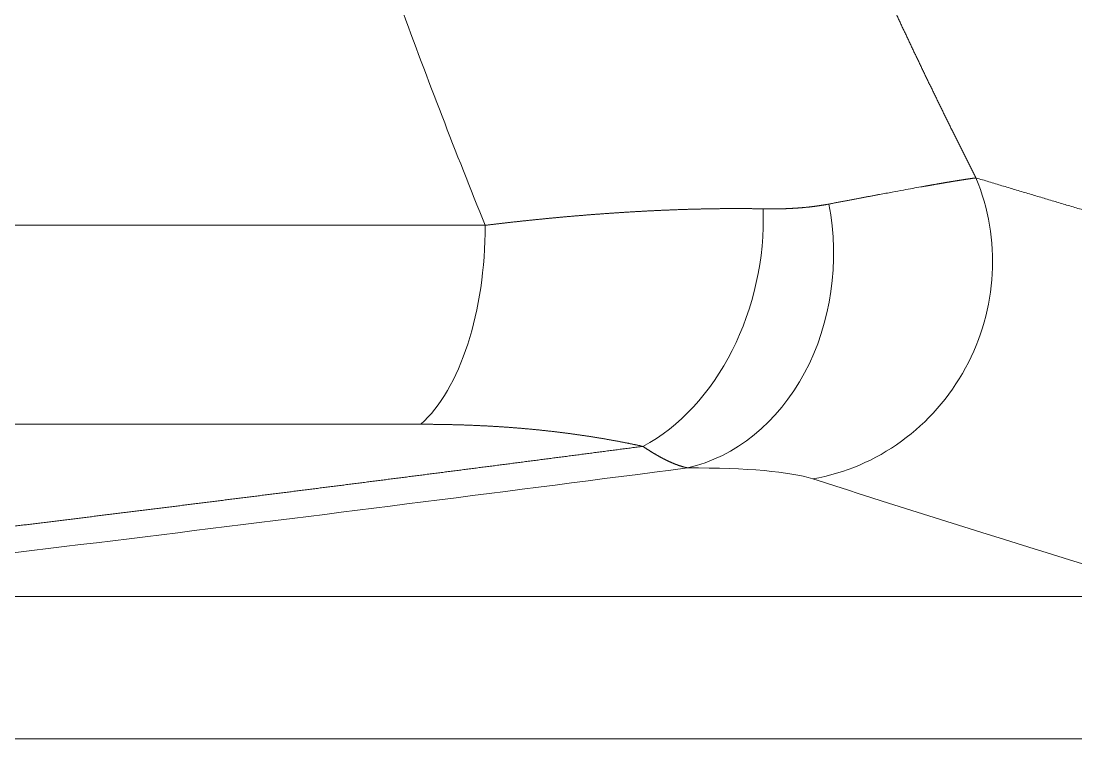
# Model space of a CAD drawing. Header units: millimetres. Extents: x 4664 to 8864, y -38 to 2932.
# Drawn here: x 7831.1 to 7837.44, y 1770.84 to 1775.15 of the extents above; entities that cross this region are included whole.
import ezdxf

# ---------------------------------------------------------------- set-up
doc = ezdxf.new("R2010")
doc.units = ezdxf.units.MM

msp = doc.modelspace()

# ---------------------------------------------------------------- linework, layer by layer
at = {"lineweight": 5}
for p, q in [((7833.8887, 1773.9229), (7812.5709, 1773.9229)), ((7812.9826, 1772.7283), (7833.5016, 1772.7283)), ((7828.8569, 1771.695), (7838.1097, 1771.695)), ((7841.5375, 1770.839), (7829.0313, 1770.839))]:
    msp.add_line(p, q, dxfattribs=at)
at = {"lineweight": 5, "extrusion": (0, 0, -1)}
for centre, major_axis, ratio, start_param, end_param in [((7835.6606, 1773.6843), (-0.3983, -1.2437), 0.973166, 3.996707, 5.81164), ((7834.5836, 1773.7904), (-0.2763, -1.2764), 0.732263, 4.37509, 5.734721), ((7834.9085, 1773.7506), (-0.0012, -1.3059), 0.820837, 4.479806, 6.099138), ((7833.2393, 1773.9229), (0, -1.3059), 0.497219, 4.712389, 5.867354), ((7850.6804, 1780.3045), (54.288, 8.8397), 0.099808, 1.878029, 2.000683)]:
    msp.add_ellipse(centre, major_axis=major_axis, ratio=ratio, start_param=start_param, end_param=end_param, dxfattribs=at)
at = {"lineweight": 5}
for points, knots in [([(7836.8353, 1774.2078), (7836.8313, 1774.2158), (7836.8232, 1774.2318), (7836.811, 1774.2558), (7836.7989, 1774.2798), (7836.7869, 1774.3038), (7836.7748, 1774.3277), (7836.7628, 1774.3517), (7836.7508, 1774.3756), (7836.7388, 1774.3996), (7836.7269, 1774.4235), (7836.715, 1774.4474), (7836.7031, 1774.4714), (7836.6913, 1774.4953), (7836.6795, 1774.5192), (7836.6677, 1774.543), (7836.6559, 1774.5669), (7836.6442, 1774.5908), (7836.6325, 1774.6146), (7836.6208, 1774.6385), (7836.6092, 1774.6623), (7836.5975, 1774.6862), (7836.5859, 1774.71), (7836.5744, 1774.7338), (7836.5628, 1774.7576), (7836.5513, 1774.7814), (7836.5399, 1774.8052), (7836.5284, 1774.8289), (7836.517, 1774.8527), (7836.5056, 1774.8765), (7836.4942, 1774.9002), (7836.4829, 1774.9239), (7836.4716, 1774.9477), (7836.4603, 1774.9714), (7836.449, 1774.9951), (7836.4378, 1775.0188), (7836.4266, 1775.0424), (7836.4154, 1775.0661), (7836.4043, 1775.0898), (7836.3932, 1775.1134), (7836.3821, 1775.1371), (7836.371, 1775.1607), (7836.36, 1775.1843), (7836.349, 1775.2079), (7836.338, 1775.2315), (7836.327, 1775.2551), (7836.3161, 1775.2787), (7836.3052, 1775.3023), (7836.2943, 1775.3258), (7836.2835, 1775.3494), (7836.2727, 1775.3729), (7836.2619, 1775.3965), (7836.2511, 1775.42), (7836.2404, 1775.4435), (7836.2297, 1775.467), (7836.219, 1775.4905), (7836.2083, 1775.5139), (7836.1977, 1775.5374), (7836.1871, 1775.5609), (7836.1765, 1775.5843), (7836.166, 1775.6077), (7836.1554, 1775.6312), (7836.145, 1775.6546), (7836.1345, 1775.678), (7836.124, 1775.7013), (7836.1136, 1775.7247), (7836.1032, 1775.7481), (7836.0929, 1775.7714), (7836.0825, 1775.7948), (7836.0722, 1775.8181), (7836.062, 1775.8414), (7836.0517, 1775.8647), (7836.0415, 1775.888), (7836.0313, 1775.9113), (7836.0211, 1775.9346), (7836.0109, 1775.9579), (7836.0008, 1775.9811), (7835.9907, 1776.0043), (7835.9807, 1776.0276), (7835.9706, 1776.0508), (7835.9606, 1776.074), (7835.9506, 1776.0972), (7835.9406, 1776.1204), (7835.9307, 1776.1435), (7835.9208, 1776.1667), (7835.9109, 1776.1898), (7835.901, 1776.213), (7835.8912, 1776.2361), (7835.8814, 1776.2592), (7835.8716, 1776.2823), (7835.8619, 1776.3054), (7835.8521, 1776.3285), (7835.8424, 1776.3515), (7835.8327, 1776.3746), (7835.8231, 1776.3976), (7835.8134, 1776.4206), (7835.8038, 1776.4437), (7835.7943, 1776.4667), (7835.7847, 1776.4896), (7835.7752, 1776.5126), (7835.7657, 1776.5356), (7835.7562, 1776.5585), (7835.7468, 1776.5815), (7835.7373, 1776.6044), (7835.7279, 1776.6273), (7835.7186, 1776.6502), (7835.7092, 1776.6731), (7835.6999, 1776.696), (7835.6221, 1776.8873), (7835.4798, 1777.2464), (7835.281, 1777.775), (7835.0932, 1778.3012), (7834.9164, 1778.8249), (7834.8, 1779.19), (7834.7366, 1779.3957), (7834.7221, 1779.4427), (7834.7078, 1779.4897), (7834.6935, 1779.5367), (7834.6793, 1779.5837), (7834.6652, 1779.6307), (7834.6511, 1779.6777), (7834.6372, 1779.7247), (7834.6233, 1779.7717), (7834.6095, 1779.8187), (7834.5957, 1779.8657), (7834.5821, 1779.9127), (7834.5685, 1779.9597), (7834.555, 1780.0066), (7834.5416, 1780.0536), (7834.5283, 1780.1006), (7834.515, 1780.1475), (7834.5019, 1780.1945), (7834.4888, 1780.2414), (7834.4757, 1780.2884), (7834.4628, 1780.3353), (7834.4499, 1780.3822), (7834.4372, 1780.4291), (7834.4244, 1780.4761), (7834.4118, 1780.523), (7834.3993, 1780.5699), (7834.3868, 1780.6167), (7834.3744, 1780.6636), (7834.3621, 1780.7105), (7834.3498, 1780.7574), (7834.3377, 1780.8042), (7834.3256, 1780.8511), (7834.3136, 1780.8979), (7834.3016, 1780.9448), (7834.2898, 1780.9916), (7834.278, 1781.0384), (7834.2663, 1781.0853), (7834.2546, 1781.1321), (7834.2431, 1781.1789), (7834.2316, 1781.2256), (7834.2202, 1781.2724), (7834.2089, 1781.3192), (7834.1977, 1781.366), (7834.1865, 1781.4127), (7834.1754, 1781.4594), (7834.1644, 1781.5062), (7834.1534, 1781.5529), (7834.1426, 1781.5996), (7834.1318, 1781.6463), (7834.1211, 1781.693), (7834.1104, 1781.7397), (7834.0999, 1781.7864), (7834.0894, 1781.833), (7834.079, 1781.8797), (7834.0686, 1781.9263), (7834.0584, 1781.9729), (7834.0482, 1782.0195), (7834.0381, 1782.0661), (7834.0281, 1782.1127), (7834.0181, 1782.1593), (7834.0082, 1782.2059), (7833.9984, 1782.2524), (7833.9887, 1782.299), (7833.979, 1782.3455), (7833.9694, 1782.392), (7833.9599, 1782.4385), (7833.9505, 1782.485), (7833.9411, 1782.5315), (7833.9318, 1782.578), (7833.9226, 1782.6245), (7833.9135, 1782.6709), (7833.9044, 1782.7173), (7833.8954, 1782.7637), (7833.8865, 1782.8101), (7833.8777, 1782.8565), (7833.8689, 1782.9029), (7833.8602, 1782.9493), (7833.8516, 1782.9956), (7833.843, 1783.0419), (7833.8345, 1783.0883), (7833.8261, 1783.1346), (7833.8178, 1783.1809), (7833.8095, 1783.2271), (7833.8014, 1783.2734), (7833.7932, 1783.3196), (7833.7852, 1783.3659), (7833.7772, 1783.4121), (7833.7693, 1783.4583), (7833.7615, 1783.5045), (7833.7538, 1783.5506), (7833.7461, 1783.5968), (7833.7385, 1783.6429), (7833.731, 1783.689), (7833.7235, 1783.7351), (7833.7161, 1783.7812), (7833.7088, 1783.8273), (7833.7015, 1783.8733), (7833.6944, 1783.9194), (7833.6873, 1783.9654), (7833.6802, 1784.0114), (7833.6733, 1784.0574), (7833.6664, 1784.1034), (7833.6596, 1784.1493), (7833.6528, 1784.1952), (7833.6462, 1784.2412), (7833.6396, 1784.2871), (7833.633, 1784.3329), (7833.6266, 1784.3788), (7833.6202, 1784.4246), (7833.6139, 1784.4705), (7833.6076, 1784.5163), (7833.6014, 1784.5621), (7833.5953, 1784.6078), (7833.5893, 1784.6536), (7833.5833, 1784.6993), (7833.5774, 1784.745), (7833.5716, 1784.7907), (7833.5658, 1784.8364), (7833.562, 1784.8669), (7833.5601, 1784.8821)], [0, 0, 0, 0, 0.002443, 0.004884, 0.007322, 0.009759, 0.012193, 0.014626, 0.017056, 0.019484, 0.02191, 0.024334, 0.026756, 0.029176, 0.031594, 0.03401, 0.036423, 0.038835, 0.041244, 0.043651, 0.046056, 0.048459, 0.05086, 0.053259, 0.055656, 0.058051, 0.060443, 0.062834, 0.065222, 0.067608, 0.069992, 0.072374, 0.074754, 0.077132, 0.079508, 0.081882, 0.084253, 0.086623, 0.08899, 0.091356, 0.093719, 0.09608, 0.098439, 0.100796, 0.103151, 0.105503, 0.107854, 0.110202, 0.112549, 0.114893, 0.117235, 0.119576, 0.121914, 0.12425, 0.126583, 0.128915, 0.131245, 0.133572, 0.135898, 0.138221, 0.140542, 0.142861, 0.145179, 0.147493, 0.149806, 0.152117, 0.154426, 0.156732, 0.159037, 0.161339, 0.163639, 0.165938, 0.168234, 0.170528, 0.172819, 0.175109, 0.177397, 0.179682, 0.181966, 0.184247, 0.186527, 0.188804, 0.191079, 0.193352, 0.195623, 0.197891, 0.200158, 0.202423, 0.204685, 0.206946, 0.209204, 0.21146, 0.213714, 0.215966, 0.218216, 0.220464, 0.22271, 0.224953, 0.227195, 0.229434, 0.231671, 0.233907, 0.23614, 0.238371, 0.2406, 0.242826, 0.245051, 0.247274, 0.249494, 0.300775, 0.351418, 0.401426, 0.4508, 0.499541, 0.503925, 0.508305, 0.512683, 0.517057, 0.521428, 0.525796, 0.530161, 0.534523, 0.538882, 0.543237, 0.54759, 0.551939, 0.556286, 0.560629, 0.564969, 0.569306, 0.573641, 0.577972, 0.582299, 0.586624, 0.590946, 0.595265, 0.59958, 0.603893, 0.608203, 0.612509, 0.616812, 0.621113, 0.62541, 0.629704, 0.633996, 0.638284, 0.642569, 0.646851, 0.65113, 0.655406, 0.659679, 0.663949, 0.668216, 0.67248, 0.676741, 0.680999, 0.685254, 0.689506, 0.693754, 0.698, 0.702243, 0.706483, 0.71072, 0.714954, 0.719184, 0.723412, 0.727637, 0.731859, 0.736078, 0.740294, 0.744507, 0.748717, 0.752924, 0.757128, 0.761329, 0.765527, 0.769722, 0.773914, 0.778103, 0.782289, 0.786472, 0.790653, 0.79483, 0.799004, 0.803176, 0.807344, 0.81151, 0.815673, 0.819832, 0.823989, 0.828143, 0.832294, 0.836442, 0.840587, 0.844729, 0.848868, 0.853005, 0.857138, 0.861269, 0.865396, 0.869521, 0.873643, 0.877762, 0.881878, 0.885991, 0.890101, 0.894209, 0.898313, 0.902415, 0.906514, 0.91061, 0.914703, 0.918793, 0.92288, 0.926965, 0.931046, 0.935125, 0.939201, 0.943274, 0.947344, 0.951412, 0.955476, 0.959538, 0.963597, 0.967653, 0.971706, 0.975757, 0.979804, 0.983849, 0.987891, 0.99193, 0.995966, 1, 1, 1, 1]), ([(7831.1865, 1784.791), (7831.2339, 1784.325), (7831.3452, 1783.3947), (7831.5622, 1782.0042), (7831.7404, 1781.0806), (7831.8867, 1780.3892), (7831.9375, 1780.1589), (7832.017, 1779.8138), (7832.0576, 1779.6414), (7832.1063, 1779.4403), (7832.131, 1779.3398), (7832.1434, 1779.2895), (7832.1496, 1779.2644), (7832.1528, 1779.2519), (7832.1543, 1779.2456), (7832.1551, 1779.2424), (7832.1555, 1779.2409), (7832.1557, 1779.2402), (7832.1558, 1779.2398), (7832.1558, 1779.2395), (7832.268, 1778.7895), (7832.5082, 1777.8932), (7832.9167, 1776.559), (7833.3739, 1775.235), (7833.7115, 1774.3591), (7833.8887, 1773.9229)], [0, 0, 0, 0, 0.125, 0.25, 0.375, 0.375, 0.4375, 0.4375, 0.46875, 0.484375, 0.492187, 0.496094, 0.498047, 0.499023, 0.499512, 0.499756, 0.499878, 0.499939, 0.499939, 0.5, 0.5, 0.625, 0.75, 0.875, 1, 1, 1, 1]), ([(7836.8353, 1774.2078), (7836.8347, 1774.2077), (7836.8334, 1774.2076), (7836.8315, 1774.2073), (7836.8296, 1774.207), (7836.8276, 1774.2068), (7836.8256, 1774.2065), (7836.8235, 1774.2062), (7836.8215, 1774.2059), (7836.8194, 1774.2057), (7836.8173, 1774.2054), (7836.8151, 1774.2051), (7836.813, 1774.2048), (7836.8108, 1774.2044), (7836.8085, 1774.2041), (7836.8063, 1774.2038), (7836.804, 1774.2035), (7836.8017, 1774.2032), (7836.7993, 1774.2028), (7836.797, 1774.2025), (7836.7946, 1774.2021), (7836.7921, 1774.2018), (7836.7897, 1774.2014), (7836.7872, 1774.201), (7836.7847, 1774.2007), (7836.7821, 1774.2003), (7836.7795, 1774.1999), (7836.7769, 1774.1995), (7836.7743, 1774.1991), (7836.7716, 1774.1987), (7836.7689, 1774.1983), (7836.7662, 1774.1979), (7836.7634, 1774.1975), (7836.7606, 1774.197), (7836.7578, 1774.1966), (7836.7549, 1774.1961), (7836.752, 1774.1957), (7836.7491, 1774.1952), (7836.7461, 1774.1948), (7836.7431, 1774.1943), (7836.7401, 1774.1938), (7836.737, 1774.1933), (7836.7339, 1774.1928), (7836.7308, 1774.1923), (7836.7276, 1774.1918), (7836.7244, 1774.1913), (7836.7212, 1774.1908), (7836.7179, 1774.1903), (7836.7146, 1774.1897), (7836.7113, 1774.1892), (7836.7079, 1774.1886), (7836.7045, 1774.1881), (7836.701, 1774.1875), (7836.6975, 1774.1869), (7836.694, 1774.1864), (7836.6905, 1774.1858), (7836.6869, 1774.1852), (7836.6832, 1774.1846), (7836.6796, 1774.184), (7836.6759, 1774.1833), (7836.6721, 1774.1827), (7836.6683, 1774.1821), (7836.6645, 1774.1814), (7836.6606, 1774.1808), (7836.6567, 1774.1801), (7836.6528, 1774.1794), (7836.6488, 1774.1788), (7836.6448, 1774.1781), (7836.6407, 1774.1774), (7836.6367, 1774.1767), (7836.6325, 1774.176), (7836.6283, 1774.1753), (7836.6241, 1774.1745), (7836.6199, 1774.1738), (7836.6156, 1774.1731), (7836.6112, 1774.1723), (7836.6068, 1774.1715), (7836.6024, 1774.1708), (7836.5979, 1774.17), (7836.5934, 1774.1692), (7836.5889, 1774.1684), (7836.5843, 1774.1676), (7836.5797, 1774.1668), (7836.575, 1774.166), (7836.5703, 1774.1651), (7836.5655, 1774.1643), (7836.5607, 1774.1634), (7836.5558, 1774.1626), (7836.5509, 1774.1617), (7836.546, 1774.1608), (7836.541, 1774.16), (7836.536, 1774.1591), (7836.5309, 1774.1582), (7836.5258, 1774.1573), (7836.5206, 1774.1563), (7836.5154, 1774.1554), (7836.5101, 1774.1545), (7836.491, 1774.151), (7836.455, 1774.1446), (7836.398, 1774.1343), (7836.3313, 1774.122), (7836.2789, 1774.1123), (7836.2459, 1774.1061), (7836.2362, 1774.1043), (7836.2265, 1774.1025), (7836.2167, 1774.1007), (7836.2069, 1774.0988), (7836.1969, 1774.097), (7836.187, 1774.0951), (7836.1769, 1774.0932), (7836.1668, 1774.0913), (7836.1566, 1774.0894), (7836.1464, 1774.0874), (7836.1361, 1774.0855), (7836.1258, 1774.0835), (7836.1154, 1774.0816), (7836.1049, 1774.0796), (7836.0944, 1774.0776), (7836.0838, 1774.0756), (7836.0731, 1774.0736), (7836.0624, 1774.0715), (7836.0516, 1774.0695), (7836.0408, 1774.0674), (7836.0299, 1774.0654), (7836.0189, 1774.0633), (7836.0079, 1774.0612), (7835.9968, 1774.0591), (7835.9856, 1774.057), (7835.9744, 1774.0549), (7835.9632, 1774.0527), (7835.9556, 1774.0513), (7835.9519, 1774.0506)], [0, 0, 0, 0, 0.004416, 0.008849, 0.013298, 0.017763, 0.022244, 0.026741, 0.031255, 0.035785, 0.040332, 0.044895, 0.049474, 0.054069, 0.058681, 0.063309, 0.067953, 0.072614, 0.077291, 0.081985, 0.086695, 0.091421, 0.096164, 0.100923, 0.105698, 0.11049, 0.115298, 0.120123, 0.124964, 0.129821, 0.134695, 0.139585, 0.144492, 0.149416, 0.154355, 0.159311, 0.164284, 0.169273, 0.174279, 0.179301, 0.184339, 0.189394, 0.194465, 0.199553, 0.204658, 0.209779, 0.214916, 0.22007, 0.22524, 0.230427, 0.235631, 0.240851, 0.246087, 0.25134, 0.256609, 0.261895, 0.267198, 0.272517, 0.277852, 0.283204, 0.288573, 0.293958, 0.299359, 0.304777, 0.310212, 0.315663, 0.32113, 0.326615, 0.332115, 0.337632, 0.343166, 0.348716, 0.354283, 0.359866, 0.365465, 0.371082, 0.376714, 0.382363, 0.388029, 0.393711, 0.39941, 0.405125, 0.410856, 0.416604, 0.422369, 0.42815, 0.433947, 0.439761, 0.445591, 0.451438, 0.457301, 0.46318, 0.469076, 0.474989, 0.480918, 0.486863, 0.492824, 0.498802, 0.551679, 0.610925, 0.676554, 0.748572, 0.757234, 0.765897, 0.774561, 0.783226, 0.791892, 0.800559, 0.809226, 0.817894, 0.826563, 0.835232, 0.843902, 0.852573, 0.861244, 0.869915, 0.878587, 0.887259, 0.895931, 0.904604, 0.913277, 0.921949, 0.930622, 0.939295, 0.947968, 0.95664, 0.965313, 0.973985, 0.982657, 0.991329, 1, 1, 1, 1]), ([(7839.0652, 1773.554), (7839.0525, 1773.5576), (7839.0273, 1773.5648), (7838.9894, 1773.5756), (7838.9515, 1773.5865), (7838.9136, 1773.5973), (7838.8756, 1773.6082), (7838.8377, 1773.6191), (7838.7997, 1773.63), (7838.7617, 1773.6409), (7838.7236, 1773.6518), (7838.6856, 1773.6628), (7838.6475, 1773.6737), (7838.6094, 1773.6847), (7838.5713, 1773.6957), (7838.5332, 1773.7067), (7838.4951, 1773.7177), (7838.4569, 1773.7288), (7838.4187, 1773.7399), (7838.3805, 1773.7509), (7838.3423, 1773.762), (7838.304, 1773.7732), (7838.2657, 1773.7843), (7838.2274, 1773.7954), (7838.1891, 1773.8066), (7838.1508, 1773.8178), (7838.1124, 1773.829), (7838.0741, 1773.8402), (7838.0357, 1773.8514), (7837.9973, 1773.8627), (7837.9588, 1773.8739), (7837.9204, 1773.8852), (7837.8819, 1773.8965), (7837.8434, 1773.9078), (7837.8049, 1773.9192), (7837.7663, 1773.9305), (7837.7278, 1773.9419), (7837.6892, 1773.9533), (7837.6506, 1773.9646), (7837.612, 1773.9761), (7837.5734, 1773.9875), (7837.5347, 1773.9989), (7837.496, 1774.0104), (7837.4573, 1774.0219), (7837.4186, 1774.0334), (7837.3798, 1774.0449), (7837.3411, 1774.0564), (7837.3023, 1774.068), (7837.2635, 1774.0795), (7837.2247, 1774.0911), (7837.1858, 1774.1027), (7837.147, 1774.1143), (7837.1081, 1774.1259), (7837.0692, 1774.1376), (7837.0303, 1774.1493), (7836.9913, 1774.1609), (7836.9523, 1774.1726), (7836.9134, 1774.1843), (7836.8743, 1774.1961), (7836.8483, 1774.2039), (7836.8353, 1774.2078)], [0, 0, 0, 0, 0.016733, 0.033484, 0.050253, 0.06704, 0.083845, 0.100667, 0.117507, 0.134366, 0.151241, 0.168135, 0.185047, 0.201976, 0.218923, 0.235888, 0.252871, 0.269872, 0.28689, 0.303927, 0.320981, 0.338053, 0.355143, 0.37225, 0.389376, 0.406519, 0.42368, 0.440859, 0.458056, 0.475271, 0.492503, 0.509753, 0.527021, 0.544307, 0.561611, 0.578933, 0.596272, 0.613629, 0.631004, 0.648397, 0.665808, 0.683237, 0.700683, 0.718147, 0.735629, 0.753129, 0.770647, 0.788182, 0.805736, 0.823307, 0.840896, 0.858503, 0.876128, 0.89377, 0.911431, 0.929109, 0.946805, 0.964519, 0.98225, 1, 1, 1, 1]), ([(7835.557, 1774.0219), (7835.5544, 1774.0219), (7835.5492, 1774.022), (7835.5414, 1774.0222), (7835.5336, 1774.0223), (7835.5258, 1774.0224), (7835.5179, 1774.0226), (7835.5101, 1774.0227), (7835.5023, 1774.0228), (7835.4944, 1774.0229), (7835.4865, 1774.023), (7835.4787, 1774.023), (7835.4708, 1774.0231), (7835.4629, 1774.0232), (7835.455, 1774.0232), (7835.4471, 1774.0233), (7835.4392, 1774.0233), (7835.4312, 1774.0234), (7835.4233, 1774.0234), (7835.4154, 1774.0234), (7835.4074, 1774.0234), (7835.3995, 1774.0234), (7835.3915, 1774.0234), (7835.3835, 1774.0234), (7835.3755, 1774.0234), (7835.3676, 1774.0234), (7835.3596, 1774.0234), (7835.3515, 1774.0233), (7835.3435, 1774.0233), (7835.3355, 1774.0232), (7835.3275, 1774.0232), (7835.3194, 1774.0231), (7835.3114, 1774.023), (7835.3034, 1774.023), (7835.2953, 1774.0229), (7835.2872, 1774.0228), (7835.2792, 1774.0227), (7835.2711, 1774.0226), (7835.263, 1774.0225), (7835.2549, 1774.0223), (7835.2468, 1774.0222), (7835.2387, 1774.0221), (7835.2306, 1774.0219), (7835.2224, 1774.0218), (7835.2143, 1774.0216), (7835.2062, 1774.0215), (7835.198, 1774.0213), (7835.1899, 1774.0211), (7835.1817, 1774.0209), (7835.1735, 1774.0207), (7835.1654, 1774.0205), (7835.1572, 1774.0203), (7835.149, 1774.0201), (7835.1408, 1774.0199), (7835.1326, 1774.0197), (7835.1244, 1774.0195), (7835.1162, 1774.0192), (7835.108, 1774.019), (7835.0998, 1774.0187), (7835.0915, 1774.0185), (7835.0833, 1774.0182), (7835.0751, 1774.018), (7835.0668, 1774.0177), (7835.0586, 1774.0174), (7835.0503, 1774.0171), (7835.0421, 1774.0168), (7835.0338, 1774.0165), (7835.0255, 1774.0162), (7835.0172, 1774.0159), (7835.0089, 1774.0156), (7835.0007, 1774.0152), (7834.9924, 1774.0149), (7834.9841, 1774.0146), (7834.9758, 1774.0142), (7834.9674, 1774.0139), (7834.9591, 1774.0135), (7834.9508, 1774.0131), (7834.9425, 1774.0128), (7834.9341, 1774.0124), (7834.9258, 1774.012), (7834.9175, 1774.0116), (7834.9091, 1774.0112), (7834.9008, 1774.0108), (7834.8924, 1774.0104), (7834.884, 1774.01), (7834.8757, 1774.0096), (7834.8673, 1774.0092), (7834.8589, 1774.0087), (7834.8506, 1774.0083), (7834.8422, 1774.0079), (7834.8338, 1774.0074), (7834.8254, 1774.0069), (7834.817, 1774.0065), (7834.8086, 1774.006), (7834.8002, 1774.0055), (7834.7918, 1774.0051), (7834.7834, 1774.0046), (7834.775, 1774.0041), (7834.7665, 1774.0036), (7834.7581, 1774.0031), (7834.7497, 1774.0026), (7834.7413, 1774.0021), (7834.7328, 1774.0015), (7834.7244, 1774.001), (7834.7159, 1774.0005), (7834.7075, 1773.9999), (7834.699, 1773.9994), (7834.6906, 1773.9988), (7834.6821, 1773.9983), (7834.6737, 1773.9977), (7834.6652, 1773.9972), (7834.6568, 1773.9966), (7834.6483, 1773.996), (7834.6398, 1773.9954), (7834.6313, 1773.9948), (7834.6229, 1773.9942), (7834.6144, 1773.9936), (7834.6059, 1773.993), (7834.5974, 1773.9924), (7834.5889, 1773.9918), (7834.5804, 1773.9912), (7834.5719, 1773.9905), (7834.5634, 1773.9899), (7834.5549, 1773.9893), (7834.5464, 1773.9886), (7834.5379, 1773.988), (7834.5294, 1773.9873), (7834.5209, 1773.9866), (7834.5124, 1773.986), (7834.5039, 1773.9853), (7834.4954, 1773.9846), (7834.4869, 1773.9839), (7834.4783, 1773.9832), (7834.4698, 1773.9825), (7834.4613, 1773.9818), (7834.4528, 1773.9811), (7834.4443, 1773.9804), (7834.4357, 1773.9797), (7834.4272, 1773.979), (7834.4187, 1773.9783), (7834.4101, 1773.9775), (7834.4016, 1773.9768), (7834.3931, 1773.976), (7834.3845, 1773.9753), (7834.376, 1773.9745), (7834.3674, 1773.9738), (7834.3589, 1773.973), (7834.3504, 1773.9722), (7834.3418, 1773.9715), (7834.3333, 1773.9707), (7834.3247, 1773.9699), (7834.3162, 1773.9691), (7834.3076, 1773.9683), (7834.2991, 1773.9675), (7834.2905, 1773.9667), (7834.282, 1773.9659), (7834.2734, 1773.9651), (7834.2649, 1773.9642), (7834.2563, 1773.9634), (7834.2478, 1773.9626), (7834.2392, 1773.9617), (7834.2307, 1773.9609), (7834.2221, 1773.96), (7834.2136, 1773.9592), (7834.205, 1773.9583), (7834.1964, 1773.9575), (7834.1879, 1773.9566), (7834.1793, 1773.9557), (7834.1708, 1773.9548), (7834.1622, 1773.9539), (7834.1537, 1773.953), (7834.1451, 1773.9522), (7834.1366, 1773.9513), (7834.128, 1773.9503), (7834.1194, 1773.9494), (7834.1109, 1773.9485), (7834.1023, 1773.9476), (7834.0938, 1773.9467), (7834.0852, 1773.9457), (7834.0767, 1773.9448), (7834.0681, 1773.9439), (7834.0596, 1773.9429), (7834.051, 1773.942), (7834.0424, 1773.941), (7834.0339, 1773.94), (7834.0253, 1773.9391), (7834.0168, 1773.9381), (7834.0082, 1773.9371), (7833.9997, 1773.9361), (7833.9911, 1773.9351), (7833.9826, 1773.9342), (7833.9741, 1773.9332), (7833.9655, 1773.9322), (7833.957, 1773.9311), (7833.9484, 1773.9301), (7833.9399, 1773.9291), (7833.9313, 1773.9281), (7833.9228, 1773.9271), (7833.9143, 1773.926), (7833.9057, 1773.925), (7833.8972, 1773.924), (7833.8915, 1773.9233), (7833.8887, 1773.9229)], [0, 0, 0, 0, 0.005446, 0.010888, 0.016325, 0.021758, 0.027188, 0.032612, 0.038033, 0.04345, 0.048862, 0.05427, 0.059674, 0.065074, 0.070469, 0.07586, 0.081247, 0.08663, 0.092008, 0.097382, 0.102752, 0.108117, 0.113479, 0.118836, 0.124188, 0.129537, 0.134881, 0.140221, 0.145556, 0.150887, 0.156214, 0.161537, 0.166855, 0.172169, 0.177478, 0.182783, 0.188084, 0.19338, 0.198672, 0.20396, 0.209243, 0.214522, 0.219797, 0.225067, 0.230333, 0.235594, 0.240851, 0.246103, 0.251351, 0.256595, 0.261834, 0.267069, 0.2723, 0.277525, 0.282747, 0.287964, 0.293177, 0.298385, 0.303588, 0.308788, 0.313982, 0.319173, 0.324358, 0.32954, 0.334717, 0.339889, 0.345057, 0.35022, 0.355379, 0.360533, 0.365683, 0.370828, 0.375969, 0.381105, 0.386237, 0.391364, 0.396487, 0.401605, 0.406718, 0.411827, 0.416932, 0.422031, 0.427127, 0.432217, 0.437304, 0.442385, 0.447462, 0.452535, 0.457602, 0.462666, 0.467724, 0.472778, 0.477828, 0.482873, 0.487913, 0.492948, 0.497979, 0.503006, 0.508027, 0.513045, 0.518057, 0.523065, 0.528068, 0.533067, 0.538061, 0.54305, 0.548035, 0.553015, 0.55799, 0.562961, 0.567927, 0.572888, 0.577845, 0.582797, 0.587744, 0.592687, 0.597625, 0.602558, 0.607487, 0.61241, 0.61733, 0.622244, 0.627154, 0.632059, 0.63696, 0.641855, 0.646746, 0.651633, 0.656514, 0.661391, 0.666263, 0.671131, 0.675993, 0.680851, 0.685705, 0.690553, 0.695397, 0.700236, 0.70507, 0.7099, 0.714725, 0.719545, 0.72436, 0.729171, 0.733976, 0.738777, 0.743574, 0.748365, 0.753152, 0.757934, 0.762711, 0.767484, 0.772252, 0.777015, 0.781773, 0.786526, 0.791275, 0.796019, 0.800758, 0.805492, 0.810222, 0.814947, 0.819666, 0.824382, 0.829092, 0.833798, 0.838498, 0.843194, 0.847886, 0.852572, 0.857254, 0.861931, 0.866603, 0.87127, 0.875932, 0.88059, 0.885243, 0.889891, 0.894534, 0.899173, 0.903806, 0.908435, 0.913059, 0.917678, 0.922292, 0.926902, 0.931507, 0.936107, 0.940702, 0.945292, 0.949878, 0.954458, 0.959034, 0.963605, 0.968171, 0.972733, 0.977289, 0.981841, 0.986388, 0.99093, 0.995468, 1, 1, 1, 1]), ([(7835.9519, 1774.0506), (7835.9503, 1774.0503), (7835.9473, 1774.0497), (7835.9428, 1774.0489), (7835.9382, 1774.0481), (7835.9336, 1774.0472), (7835.929, 1774.0464), (7835.9244, 1774.0456), (7835.9198, 1774.0449), (7835.9151, 1774.0441), (7835.9104, 1774.0433), (7835.9057, 1774.0426), (7835.901, 1774.0419), (7835.8963, 1774.0411), (7835.8915, 1774.0404), (7835.8867, 1774.0397), (7835.8819, 1774.0391), (7835.8771, 1774.0384), (7835.8722, 1774.0377), (7835.8674, 1774.0371), (7835.8625, 1774.0365), (7835.8576, 1774.0358), (7835.8527, 1774.0352), (7835.8477, 1774.0346), (7835.8428, 1774.034), (7835.8378, 1774.0335), (7835.8328, 1774.0329), (7835.8278, 1774.0324), (7835.8227, 1774.0318), (7835.8177, 1774.0313), (7835.8126, 1774.0308), (7835.8075, 1774.0303), (7835.8023, 1774.0299), (7835.7972, 1774.0294), (7835.792, 1774.0289), (7835.7869, 1774.0285), (7835.7816, 1774.0281), (7835.7764, 1774.0276), (7835.7712, 1774.0272), (7835.7659, 1774.0269), (7835.7606, 1774.0265), (7835.7553, 1774.0261), (7835.75, 1774.0258), (7835.7447, 1774.0254), (7835.7393, 1774.0251), (7835.7339, 1774.0248), (7835.7285, 1774.0245), (7835.7231, 1774.0242), (7835.7176, 1774.024), (7835.7122, 1774.0237), (7835.7067, 1774.0234), (7835.7012, 1774.0232), (7835.6957, 1774.023), (7835.6901, 1774.0228), (7835.6845, 1774.0226), (7835.679, 1774.0224), (7835.6734, 1774.0223), (7835.6677, 1774.0221), (7835.6621, 1774.022), (7835.6564, 1774.0219), (7835.6507, 1774.0218), (7835.645, 1774.0217), (7835.6393, 1774.0216), (7835.6335, 1774.0215), (7835.6278, 1774.0215), (7835.622, 1774.0214), (7835.6162, 1774.0214), (7835.6104, 1774.0214), (7835.6045, 1774.0214), (7835.5986, 1774.0214), (7835.5927, 1774.0214), (7835.5868, 1774.0215), (7835.5809, 1774.0215), (7835.575, 1774.0216), (7835.569, 1774.0217), (7835.563, 1774.0218), (7835.559, 1774.0218), (7835.557, 1774.0219)], [0, 0, 0, 0, 0.012627, 0.025273, 0.037937, 0.05062, 0.063321, 0.076041, 0.088779, 0.101536, 0.114311, 0.127105, 0.139918, 0.152749, 0.165599, 0.178468, 0.191356, 0.204262, 0.217187, 0.230132, 0.243095, 0.256077, 0.269077, 0.282097, 0.295136, 0.308194, 0.321271, 0.334367, 0.347482, 0.360617, 0.37377, 0.386943, 0.400135, 0.413346, 0.426576, 0.439826, 0.453095, 0.466384, 0.479692, 0.493019, 0.506366, 0.519732, 0.533117, 0.546522, 0.559947, 0.573391, 0.586855, 0.600339, 0.613842, 0.627365, 0.640907, 0.654469, 0.668051, 0.681653, 0.695274, 0.708915, 0.722576, 0.736257, 0.749958, 0.763679, 0.77742, 0.79118, 0.804961, 0.818762, 0.832582, 0.846423, 0.860284, 0.874164, 0.888065, 0.901986, 0.915928, 0.929889, 0.943871, 0.957873, 0.971895, 0.985937, 1, 1, 1, 1]), ([(7833.5016, 1772.7283), (7833.5047, 1772.7283), (7833.5107, 1772.7283), (7833.5197, 1772.7283), (7833.5288, 1772.7282), (7833.5378, 1772.7282), (7833.5468, 1772.7281), (7833.5559, 1772.7281), (7833.5649, 1772.728), (7833.5738, 1772.7279), (7833.5828, 1772.7279), (7833.5918, 1772.7278), (7833.6008, 1772.7277), (7833.6097, 1772.7275), (7833.6186, 1772.7274), (7833.6276, 1772.7273), (7833.6365, 1772.7271), (7833.6454, 1772.727), (7833.6543, 1772.7268), (7833.6632, 1772.7266), (7833.6721, 1772.7264), (7833.6809, 1772.7262), (7833.6898, 1772.726), (7833.6986, 1772.7258), (7833.7075, 1772.7256), (7833.7163, 1772.7253), (7833.7251, 1772.7251), (7833.7339, 1772.7248), (7833.7427, 1772.7245), (7833.7515, 1772.7243), (7833.7603, 1772.724), (7833.7691, 1772.7237), (7833.7778, 1772.7234), (7833.7866, 1772.723), (7833.7953, 1772.7227), (7833.8041, 1772.7224), (7833.8128, 1772.722), (7833.8215, 1772.7217), (7833.8302, 1772.7213), (7833.8389, 1772.7209), (7833.8476, 1772.7205), (7833.8562, 1772.7201), (7833.8649, 1772.7197), (7833.8735, 1772.7193), (7833.8822, 1772.7188), (7833.8908, 1772.7184), (7833.8994, 1772.7179), (7833.908, 1772.7175), (7833.9166, 1772.717), (7833.9252, 1772.7165), (7833.9338, 1772.716), (7833.9424, 1772.7155), (7833.9509, 1772.715), (7833.9595, 1772.7145), (7833.968, 1772.7139), (7833.9766, 1772.7134), (7833.9851, 1772.7128), (7833.9936, 1772.7122), (7834.0021, 1772.7117), (7834.0106, 1772.7111), (7834.0191, 1772.7105), (7834.0276, 1772.7099), (7834.036, 1772.7093), (7834.0445, 1772.7086), (7834.0529, 1772.708), (7834.0614, 1772.7073), (7834.0698, 1772.7067), (7834.0782, 1772.706), (7834.0866, 1772.7053), (7834.095, 1772.7046), (7834.1034, 1772.7039), (7834.1118, 1772.7032), (7834.1202, 1772.7025), (7834.1285, 1772.7018), (7834.1369, 1772.701), (7834.1452, 1772.7003), (7834.1535, 1772.6995), (7834.1619, 1772.6987), (7834.1702, 1772.698), (7834.1785, 1772.6972), (7834.1868, 1772.6964), (7834.195, 1772.6956), (7834.2033, 1772.6947), (7834.2116, 1772.6939), (7834.2198, 1772.6931), (7834.2281, 1772.6922), (7834.2363, 1772.6913), (7834.2445, 1772.6905), (7834.2528, 1772.6896), (7834.261, 1772.6887), (7834.2692, 1772.6878), (7834.2773, 1772.6869), (7834.2855, 1772.6859), (7834.2937, 1772.685), (7834.3019, 1772.6841), (7834.31, 1772.6831), (7834.3181, 1772.6821), (7834.3263, 1772.6812), (7834.3344, 1772.6802), (7834.3425, 1772.6792), (7834.3506, 1772.6782), (7834.3587, 1772.6772), (7834.3668, 1772.6761), (7834.3749, 1772.6751), (7834.3829, 1772.674), (7834.391, 1772.673), (7834.399, 1772.6719), (7834.4071, 1772.6708), (7834.4151, 1772.6697), (7834.4231, 1772.6686), (7834.4311, 1772.6675), (7834.4391, 1772.6664), (7834.4471, 1772.6653), (7834.4551, 1772.6641), (7834.4631, 1772.663), (7834.4711, 1772.6618), (7834.479, 1772.6607), (7834.487, 1772.6595), (7834.4949, 1772.6583), (7834.5028, 1772.6571), (7834.5107, 1772.6559), (7834.5187, 1772.6547), (7834.5266, 1772.6534), (7834.5344, 1772.6522), (7834.5423, 1772.6509), (7834.5502, 1772.6497), (7834.5581, 1772.6484), (7834.5659, 1772.6471), (7834.5738, 1772.6458), (7834.5816, 1772.6445), (7834.5894, 1772.6432), (7834.5973, 1772.6419), (7834.6051, 1772.6405), (7834.6129, 1772.6392), (7834.6207, 1772.6378), (7834.6284, 1772.6365), (7834.6362, 1772.6351), (7834.644, 1772.6337), (7834.6517, 1772.6323), (7834.6595, 1772.6309), (7834.6672, 1772.6295), (7834.6749, 1772.6281), (7834.6827, 1772.6266), (7834.6904, 1772.6252), (7834.6981, 1772.6237), (7834.7058, 1772.6223), (7834.7134, 1772.6208), (7834.7211, 1772.6193), (7834.7288, 1772.6178), (7834.7364, 1772.6163), (7834.7441, 1772.6148), (7834.7517, 1772.6132), (7834.7594, 1772.6117), (7834.767, 1772.6102), (7834.7746, 1772.6086), (7834.7822, 1772.607), (7834.7898, 1772.6055), (7834.7974, 1772.6039), (7834.805, 1772.6023), (7834.8125, 1772.6007), (7834.8201, 1772.599), (7834.8276, 1772.5974), (7834.8327, 1772.5963), (7834.8352, 1772.5958)], [0, 0, 0, 0, 0.006025, 0.01205, 0.018076, 0.024102, 0.030129, 0.036157, 0.042184, 0.048213, 0.054242, 0.060272, 0.066303, 0.072335, 0.078367, 0.0844, 0.090434, 0.096469, 0.102505, 0.108542, 0.11458, 0.120619, 0.126659, 0.132701, 0.138743, 0.144787, 0.150832, 0.156879, 0.162926, 0.168975, 0.175026, 0.181078, 0.187131, 0.193186, 0.199243, 0.205301, 0.21136, 0.217422, 0.223485, 0.22955, 0.235616, 0.241685, 0.247755, 0.253827, 0.259901, 0.265977, 0.272055, 0.278136, 0.284218, 0.290302, 0.296388, 0.302477, 0.308568, 0.314661, 0.320756, 0.326854, 0.332954, 0.339056, 0.345161, 0.351269, 0.357378, 0.363491, 0.369606, 0.375723, 0.381843, 0.387966, 0.394092, 0.40022, 0.406351, 0.412485, 0.418622, 0.424762, 0.430905, 0.43705, 0.443199, 0.44935, 0.455505, 0.461663, 0.467824, 0.473988, 0.480155, 0.486326, 0.4925, 0.498677, 0.504858, 0.511042, 0.517229, 0.52342, 0.529614, 0.535812, 0.542013, 0.548218, 0.554427, 0.560639, 0.566855, 0.573074, 0.579298, 0.585525, 0.591756, 0.597991, 0.60423, 0.610472, 0.616719, 0.62297, 0.629224, 0.635483, 0.641746, 0.648013, 0.654284, 0.660559, 0.666839, 0.673123, 0.679411, 0.685703, 0.692, 0.698301, 0.704607, 0.710917, 0.717232, 0.723551, 0.729874, 0.736203, 0.742535, 0.748873, 0.755215, 0.761562, 0.767914, 0.77427, 0.780631, 0.786998, 0.793369, 0.799744, 0.806125, 0.812511, 0.818902, 0.825298, 0.831699, 0.838105, 0.844516, 0.850932, 0.857353, 0.86378, 0.870212, 0.876649, 0.883092, 0.88954, 0.895993, 0.902451, 0.908916, 0.915385, 0.92186, 0.928341, 0.934827, 0.941319, 0.947816, 0.954319, 0.960827, 0.967342, 0.973862, 0.980388, 0.986919, 0.993457, 1, 1, 1, 1]), ([(7834.8352, 1772.5958), (7834.8238, 1772.5943), (7834.8011, 1772.5913), (7834.767, 1772.5868), (7834.7329, 1772.5823), (7834.6988, 1772.5779), (7834.6647, 1772.5734), (7834.6307, 1772.569), (7834.5967, 1772.5645), (7834.5626, 1772.5601), (7834.5286, 1772.5556), (7834.4947, 1772.5512), (7834.4607, 1772.5468), (7834.4267, 1772.5423), (7834.3928, 1772.5379), (7834.3589, 1772.5335), (7834.325, 1772.5291), (7834.2911, 1772.5247), (7834.2572, 1772.5203), (7834.2233, 1772.5159), (7834.1895, 1772.5115), (7834.1556, 1772.5071), (7834.1218, 1772.5027), (7834.088, 1772.4983), (7834.0542, 1772.4939), (7834.0204, 1772.4895), (7833.9867, 1772.4852), (7833.9529, 1772.4808), (7833.9192, 1772.4764), (7833.8855, 1772.4721), (7833.8518, 1772.4677), (7833.8181, 1772.4634), (7833.7844, 1772.4591), (7833.7508, 1772.4547), (7833.7172, 1772.4504), (7833.6835, 1772.4461), (7833.6499, 1772.4417), (7833.6163, 1772.4374), (7833.5828, 1772.4331), (7833.5492, 1772.4288), (7833.5157, 1772.4245), (7833.4821, 1772.4202), (7833.4486, 1772.4159), (7833.4151, 1772.4116), (7833.3816, 1772.4073), (7833.3482, 1772.403), (7833.3147, 1772.3987), (7833.2813, 1772.3945), (7833.2478, 1772.3902), (7833.2144, 1772.3859), (7833.181, 1772.3817), (7833.1477, 1772.3774), (7833.1143, 1772.3732), (7833.081, 1772.3689), (7833.0476, 1772.3647), (7833.0143, 1772.3604), (7832.981, 1772.3562), (7832.9477, 1772.352), (7832.9145, 1772.3478), (7832.8812, 1772.3435), (7832.848, 1772.3393), (7832.8148, 1772.3351), (7832.7816, 1772.3309), (7832.7484, 1772.3267), (7832.7152, 1772.3225), (7832.6821, 1772.3183), (7832.6489, 1772.3141), (7832.6158, 1772.31), (7832.5827, 1772.3058), (7832.5496, 1772.3016), (7832.5165, 1772.2974), (7832.4835, 1772.2933), (7832.4504, 1772.2891), (7832.4174, 1772.285), (7832.3844, 1772.2808), (7832.3514, 1772.2767), (7832.3184, 1772.2725), (7832.2854, 1772.2684), (7832.2525, 1772.2642), (7832.2196, 1772.2601), (7832.1866, 1772.256), (7832.1537, 1772.2519), (7832.1209, 1772.2478), (7832.088, 1772.2436), (7832.0551, 1772.2395), (7832.0223, 1772.2354), (7831.9895, 1772.2313), (7831.9567, 1772.2273), (7831.9239, 1772.2232), (7831.8911, 1772.2191), (7831.8584, 1772.215), (7831.8256, 1772.2109), (7831.7929, 1772.2069), (7831.7602, 1772.2028), (7831.7275, 1772.1987), (7831.6948, 1772.1947), (7831.6622, 1772.1906), (7831.6295, 1772.1866), (7831.5969, 1772.1825), (7831.5643, 1772.1785), (7831.5317, 1772.1745), (7831.4991, 1772.1704), (7831.4666, 1772.1664), (7831.434, 1772.1624), (7831.4015, 1772.1584), (7831.369, 1772.1544), (7831.3365, 1772.1504), (7831.304, 1772.1464), (7831.2716, 1772.1424), (7831.2391, 1772.1384), (7831.2067, 1772.1344), (7831.1743, 1772.1304), (7831.1419, 1772.1264), (7831.1095, 1772.1225), (7831.0772, 1772.1185), (7831.0448, 1772.1145), (7831.0125, 1772.1106), (7830.9802, 1772.1066), (7830.9479, 1772.1027), (7830.9156, 1772.0987), (7830.8833, 1772.0948), (7830.8511, 1772.0908), (7830.8189, 1772.0869), (7830.7867, 1772.083), (7830.7545, 1772.079), (7830.7223, 1772.0751), (7830.6901, 1772.0712), (7830.658, 1772.0673), (7830.6259, 1772.0634), (7830.5937, 1772.0595), (7830.5616, 1772.0556), (7830.5296, 1772.0517), (7830.4975, 1772.0478), (7830.4655, 1772.0439), (7830.4334, 1772.04), (7830.4014, 1772.0362), (7830.3694, 1772.0323), (7830.3375, 1772.0284), (7830.3055, 1772.0246), (7830.2736, 1772.0207), (7830.2416, 1772.0169), (7830.2097, 1772.013), (7830.1778, 1772.0092), (7830.146, 1772.0053), (7830.1141, 1772.0015), (7830.0823, 1771.9977), (7830.0504, 1771.9939), (7830.0186, 1771.99), (7829.9869, 1771.9862), (7829.9551, 1771.9824), (7829.9233, 1771.9786), (7829.8916, 1771.9748), (7829.8599, 1771.971), (7829.8282, 1771.9672), (7829.7965, 1771.9634), (7829.7648, 1771.9596), (7829.7332, 1771.9559), (7829.7015, 1771.9521), (7829.6699, 1771.9483), (7829.6383, 1771.9446), (7829.6067, 1771.9408), (7829.5752, 1771.937), (7829.5436, 1771.9333), (7829.5121, 1771.9295), (7829.4806, 1771.9258), (7829.4491, 1771.9221), (7829.4176, 1771.9183), (7829.3861, 1771.9146), (7829.3547, 1771.9109), (7829.3233, 1771.9072), (7829.2918, 1771.9034), (7829.2605, 1771.8997), (7829.2291, 1771.896), (7829.1977, 1771.8923), (7829.1664, 1771.8886), (7829.1351, 1771.8849), (7829.1038, 1771.8812), (7829.0725, 1771.8776), (7829.0516, 1771.8751), (7829.0412, 1771.8739)], [0, 0, 0, 0, 0.00581, 0.011619, 0.017426, 0.023231, 0.029034, 0.034836, 0.040636, 0.046434, 0.05223, 0.058024, 0.063817, 0.069608, 0.075397, 0.081184, 0.08697, 0.092753, 0.098535, 0.104316, 0.110094, 0.11587, 0.121645, 0.127418, 0.133189, 0.138959, 0.144726, 0.150492, 0.156256, 0.162019, 0.167779, 0.173538, 0.179294, 0.185049, 0.190803, 0.196554, 0.202304, 0.208051, 0.213797, 0.219542, 0.225284, 0.231025, 0.236763, 0.2425, 0.248236, 0.253969, 0.2597, 0.26543, 0.271158, 0.276884, 0.282608, 0.288331, 0.294051, 0.29977, 0.305487, 0.311202, 0.316916, 0.322627, 0.328337, 0.334045, 0.339751, 0.345455, 0.351157, 0.356858, 0.362557, 0.368254, 0.373949, 0.379642, 0.385333, 0.391023, 0.396711, 0.402397, 0.408081, 0.413763, 0.419443, 0.425122, 0.430799, 0.436473, 0.442146, 0.447818, 0.453487, 0.459155, 0.46482, 0.470484, 0.476146, 0.481806, 0.487464, 0.493121, 0.498775, 0.504428, 0.510079, 0.515728, 0.521375, 0.52702, 0.532664, 0.538305, 0.543945, 0.549583, 0.555219, 0.560853, 0.566485, 0.572116, 0.577744, 0.583371, 0.588996, 0.594619, 0.60024, 0.605859, 0.611477, 0.617092, 0.622706, 0.628318, 0.633927, 0.639535, 0.645142, 0.650746, 0.656348, 0.661949, 0.667547, 0.673144, 0.678739, 0.684332, 0.689923, 0.695512, 0.7011, 0.706685, 0.712269, 0.717851, 0.72343, 0.729008, 0.734584, 0.740159, 0.745731, 0.751301, 0.75687, 0.762436, 0.768001, 0.773564, 0.779125, 0.784684, 0.790241, 0.795796, 0.80135, 0.806901, 0.812451, 0.817998, 0.823544, 0.829088, 0.83463, 0.84017, 0.845708, 0.851244, 0.856779, 0.862311, 0.867842, 0.87337, 0.878897, 0.884422, 0.889945, 0.895466, 0.900985, 0.906502, 0.912017, 0.91753, 0.923042, 0.928551, 0.934059, 0.939564, 0.945068, 0.95057, 0.95607, 0.961568, 0.967064, 0.972558, 0.97805, 0.983541, 0.989029, 0.994515, 1, 1, 1, 1]), ([(7834.8352, 1772.5958), (7834.8364, 1772.595), (7834.8387, 1772.5934), (7834.8422, 1772.591), (7834.8457, 1772.5887), (7834.8492, 1772.5864), (7834.8526, 1772.5841), (7834.8561, 1772.5819), (7834.8595, 1772.5796), (7834.8629, 1772.5774), (7834.8663, 1772.5752), (7834.8697, 1772.5731), (7834.8731, 1772.5709), (7834.8764, 1772.5688), (7834.8798, 1772.5667), (7834.8831, 1772.5646), (7834.8864, 1772.5626), (7834.8897, 1772.5606), (7834.8929, 1772.5586), (7834.8962, 1772.5566), (7834.8994, 1772.5546), (7834.9027, 1772.5527), (7834.9059, 1772.5508), (7834.9091, 1772.5489), (7834.9122, 1772.547), (7834.9154, 1772.5452), (7834.9185, 1772.5434), (7834.9217, 1772.5416), (7834.9248, 1772.5398), (7834.9279, 1772.5381), (7834.931, 1772.5363), (7834.934, 1772.5346), (7834.9371, 1772.5329), (7834.9401, 1772.5313), (7834.9431, 1772.5296), (7834.9462, 1772.528), (7834.9491, 1772.5264), (7834.9521, 1772.5248), (7834.9551, 1772.5233), (7834.958, 1772.5217), (7834.961, 1772.5202), (7834.9639, 1772.5187), (7834.9668, 1772.5173), (7834.9697, 1772.5158), (7834.9725, 1772.5144), (7834.9754, 1772.513), (7834.9782, 1772.5116), (7834.981, 1772.5102), (7834.9838, 1772.5089), (7834.9866, 1772.5075), (7834.9894, 1772.5062), (7834.9922, 1772.505), (7834.9949, 1772.5037), (7834.9977, 1772.5024), (7835.0004, 1772.5012), (7835.0031, 1772.5), (7835.0058, 1772.4988), (7835.0084, 1772.4977), (7835.0111, 1772.4965), (7835.0138, 1772.4954), (7835.0164, 1772.4943), (7835.019, 1772.4932), (7835.0216, 1772.4922), (7835.0242, 1772.4911), (7835.0268, 1772.4901), (7835.0293, 1772.4891), (7835.0318, 1772.4881), (7835.0344, 1772.4871), (7835.0369, 1772.4862), (7835.0394, 1772.4853), (7835.0419, 1772.4844), (7835.0443, 1772.4835), (7835.0468, 1772.4826), (7835.0492, 1772.4817), (7835.0517, 1772.4809), (7835.0541, 1772.4801), (7835.0565, 1772.4793), (7835.0588, 1772.4785), (7835.0612, 1772.4777), (7835.0636, 1772.477), (7835.0659, 1772.4763), (7835.0682, 1772.4756), (7835.0705, 1772.4749), (7835.0728, 1772.4742), (7835.0751, 1772.4735), (7835.0774, 1772.4729), (7835.0796, 1772.4723), (7835.0819, 1772.4717), (7835.0841, 1772.4711), (7835.0863, 1772.4705), (7835.0885, 1772.4699), (7835.0907, 1772.4694), (7835.0928, 1772.4689), (7835.095, 1772.4684), (7835.0971, 1772.4679), (7835.0993, 1772.4674), (7835.1014, 1772.467), (7835.1028, 1772.4667), (7835.1035, 1772.4665)], [0, 0, 0, 0, 0.011506, 0.02299, 0.034453, 0.045894, 0.057313, 0.06871, 0.080085, 0.091438, 0.102768, 0.114077, 0.125364, 0.136628, 0.147871, 0.159091, 0.170288, 0.181464, 0.192617, 0.203747, 0.214855, 0.225941, 0.237004, 0.248044, 0.259062, 0.270057, 0.281029, 0.291979, 0.302905, 0.313809, 0.32469, 0.335548, 0.346384, 0.357196, 0.367985, 0.378751, 0.389495, 0.400215, 0.410911, 0.421585, 0.432236, 0.442863, 0.453467, 0.464047, 0.474604, 0.485138, 0.495649, 0.506136, 0.516599, 0.527039, 0.537456, 0.547849, 0.558218, 0.568564, 0.578886, 0.589184, 0.599459, 0.609709, 0.619937, 0.63014, 0.640319, 0.650475, 0.660607, 0.670715, 0.680799, 0.690859, 0.700895, 0.710907, 0.720895, 0.730858, 0.740798, 0.750714, 0.760606, 0.770473, 0.780317, 0.790136, 0.799931, 0.809701, 0.819448, 0.82917, 0.838868, 0.848542, 0.858191, 0.867816, 0.877417, 0.886993, 0.896545, 0.906072, 0.915575, 0.925054, 0.934508, 0.943937, 0.953342, 0.962723, 0.972079, 0.981411, 0.990718, 1, 1, 1, 1])]:
    msp.add_open_spline(points, degree=3, knots=knots, dxfattribs=at)
for points in [[(7835.1035, 1772.4665), (7835.464, 1772.4662), (7835.7171, 1772.4446), (7835.8556, 1772.4003)], [(7835.8556, 1772.4003), (7836.5957, 1772.1632), (7837.3464, 1771.928), (7838.1097, 1771.695)]]:
    msp.add_open_spline(points, degree=3, dxfattribs=at)

doc.saveas('drawing.dxf')
